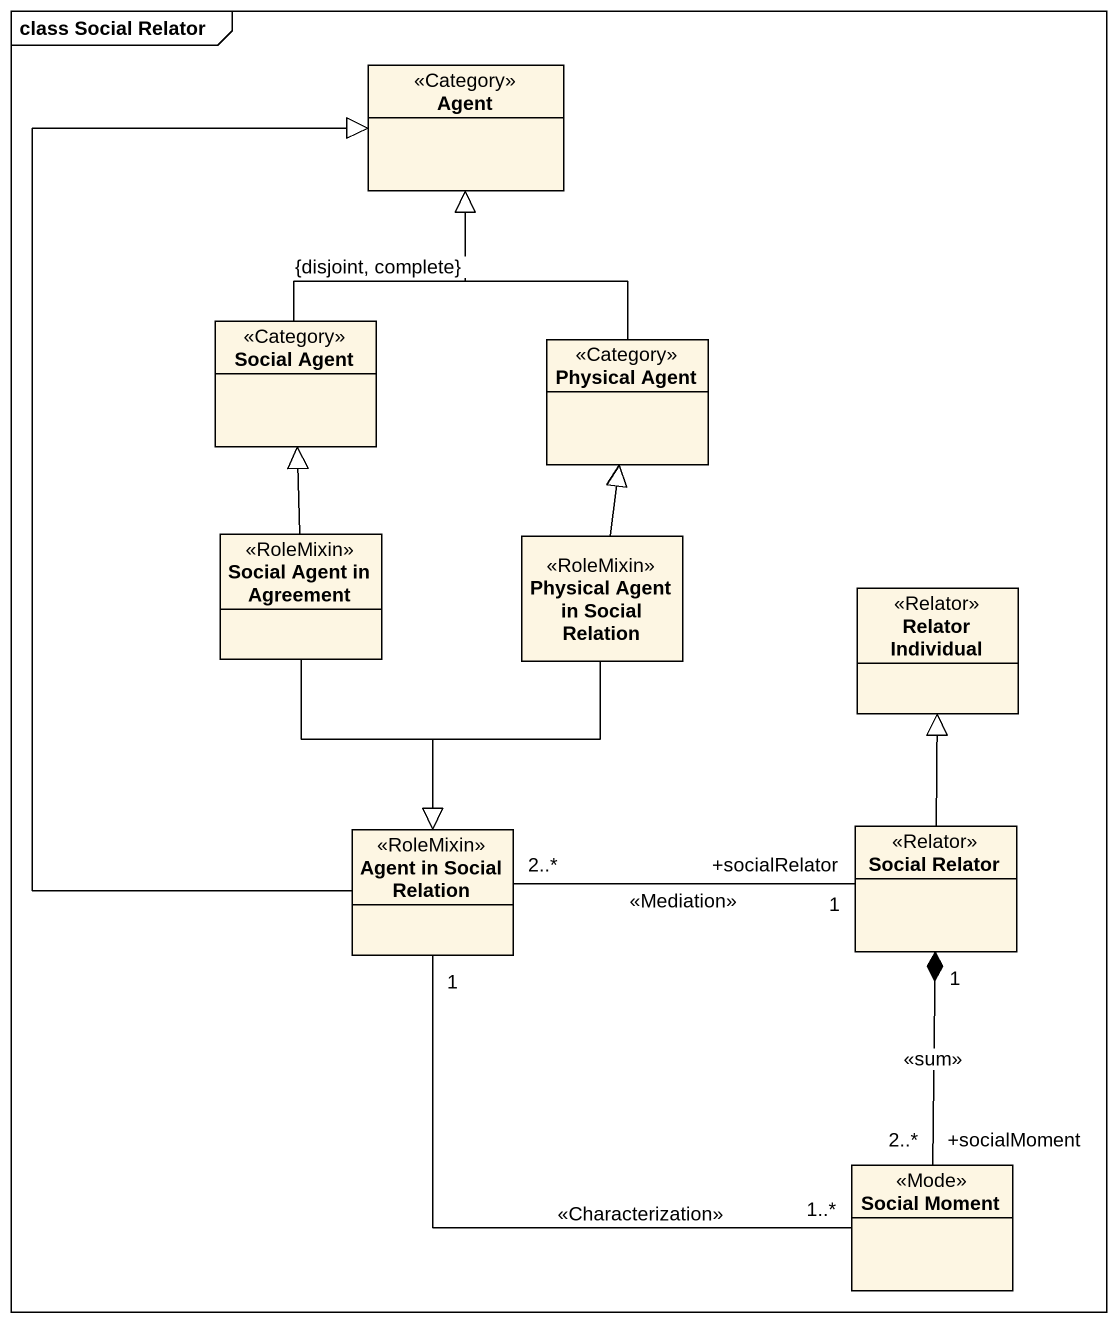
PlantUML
@startuml
mainframe class Social Relator
hide circle
hide empty members
class "Agent" as Agent_ <<Category>>
class "Social Agent" as Social_Agent <<Category>>
class "Physical Agent" as Physical_Agent <<Category>>
class "Social Agent in Agreement" as Social_Agent_in_Agreement <<RoleMixin>>
class "Physical Agent in Social Relation" as Physical_Agent_in_Social <<RoleMixin>>
class "Relator Individual" as Relator_Individual <<Relator>>
class "Agent in Social Relation" as Agent_in_Social_Relation <<RoleMixin>>
class "Social Relator" as Social_Relator <<Relator>>
class "Social Moment" as Social_Moment <<Mode>>
Social_Agent -up-|> Agent_ : {disjoint, complete}
Physical_Agent -up-|> Agent_
Social_Agent_in_Agreement -up-|> Social_Agent
Social_Agent_in_Agreement --|> Agent_in_Social_Relation
Physical_Agent_in_Social -up-|> Physical_Agent
Physical_Agent_in_Social --|> Agent_in_Social_Relation
Agent_in_Social_Relation -up-|> Agent_
Social_Relator -up-|> Relator_Individual
Social_Relator "+socialRelator\n1" -left- "2..*" Agent_in_Social_Relation : <<Mediation>>
Social_Relator "1" *-- "+socialMoment\n2..*" Social_Moment : <<sum>>
Social_Moment "1..*" -up- "1" Agent_in_Social_Relation : <<Characterization>>
@enduml
